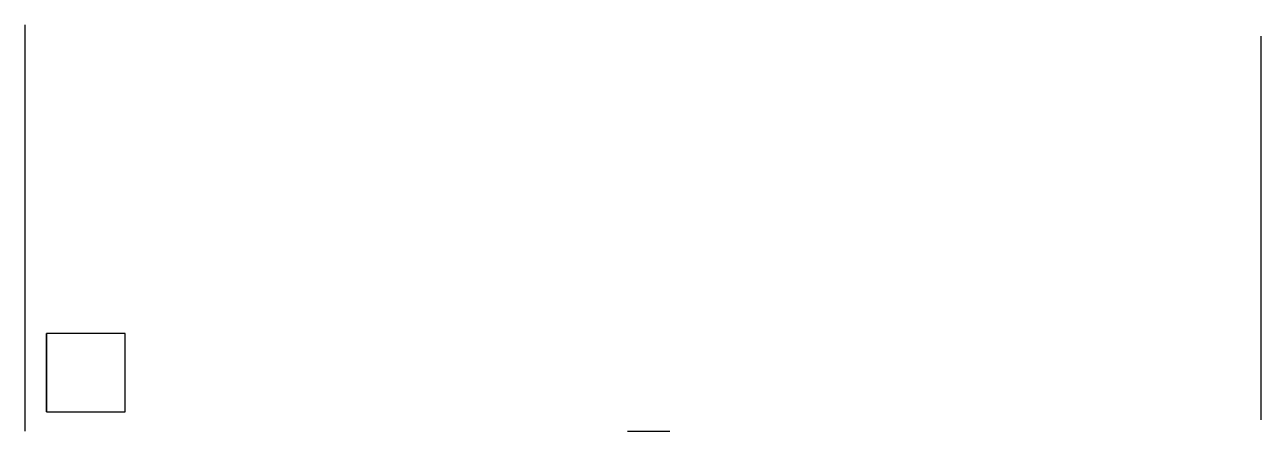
# Model space of a CAD drawing. Header units: inches. Extents: x 6 to 224, y 3 to 74.
import ezdxf

# ---------------------------------------------------------------- set-up
doc = ezdxf.new("R2010")
doc.units = ezdxf.units.IN
doc.header["$MEASUREMENT"] = 0

msp = doc.modelspace()

# ---------------------------------------------------------------- linework, layer by layer
for p, q in [((9.97, 6.2, 1.2), (9.97, 20, 1.2)), ((23.77, 6.2, 1.2), (23.77, 20, 1.2))]:
    msp.add_line(p, q)
for points in [[(6.12, 74.4), (6.12, 2.8)], [(223.62, 4.8), (223.62, 72.4)]]:
    msp.add_lwpolyline(points)
msp.add_lwpolyline([(9.97, 6.2), (23.77, 6.2), (23.77, 20), (9.97, 20)], close=True)
at = {"extrusion": (0, -1, 0), "elevation": -2.8}
msp.add_lwpolyline([(112.12, 9), (112.12, 6.3), (119.62, 6.3), (119.62, 9)], dxfattribs=at)

doc.saveas('drawing.dxf')
